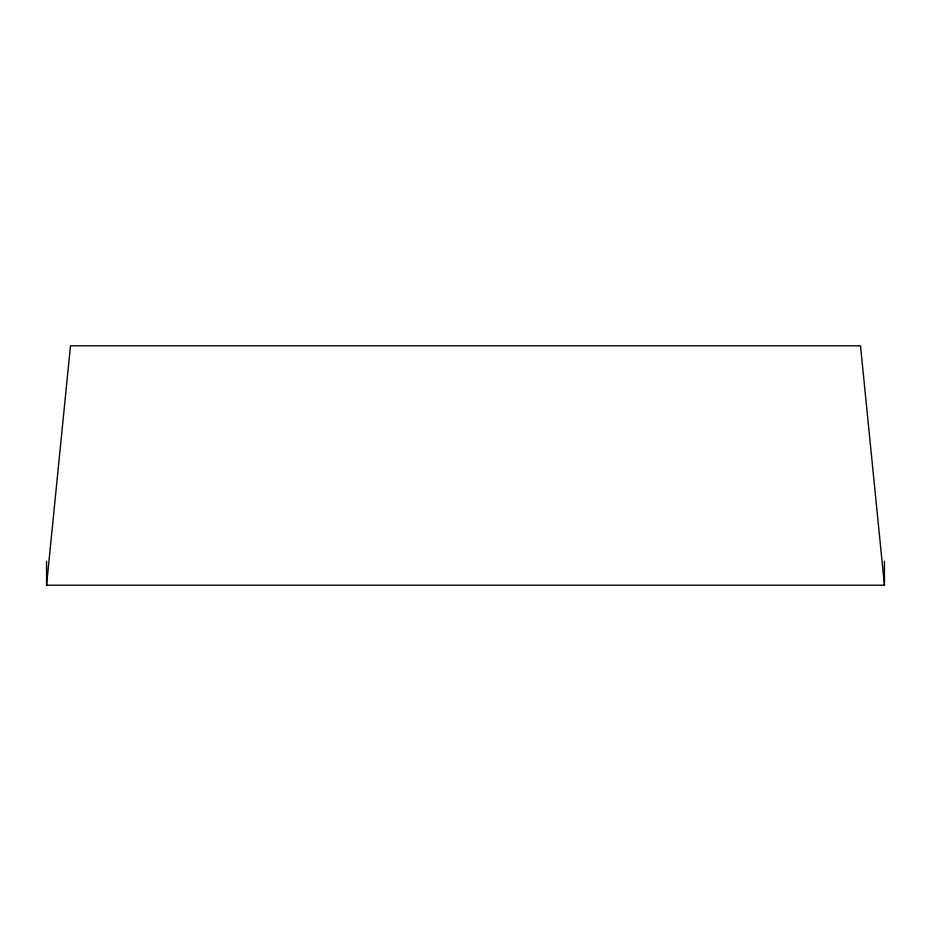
<?xml version="1.0" encoding="UTF-8"?>
<svg xmlns="http://www.w3.org/2000/svg" width="931" height="931" viewBox="0 0 931 931"><rect width="100%" height="100%" fill="white"/><g stroke="black" fill="none" stroke-linecap="round" stroke-linejoin="round"><path stroke-width="1.4" d="M46.55 585.203L70.488 345.797L860.512 345.797L884.45 585.203L46.55 585.203L46.55 561.265M884.45 561.265L884.45 585.203"/></g></svg>
